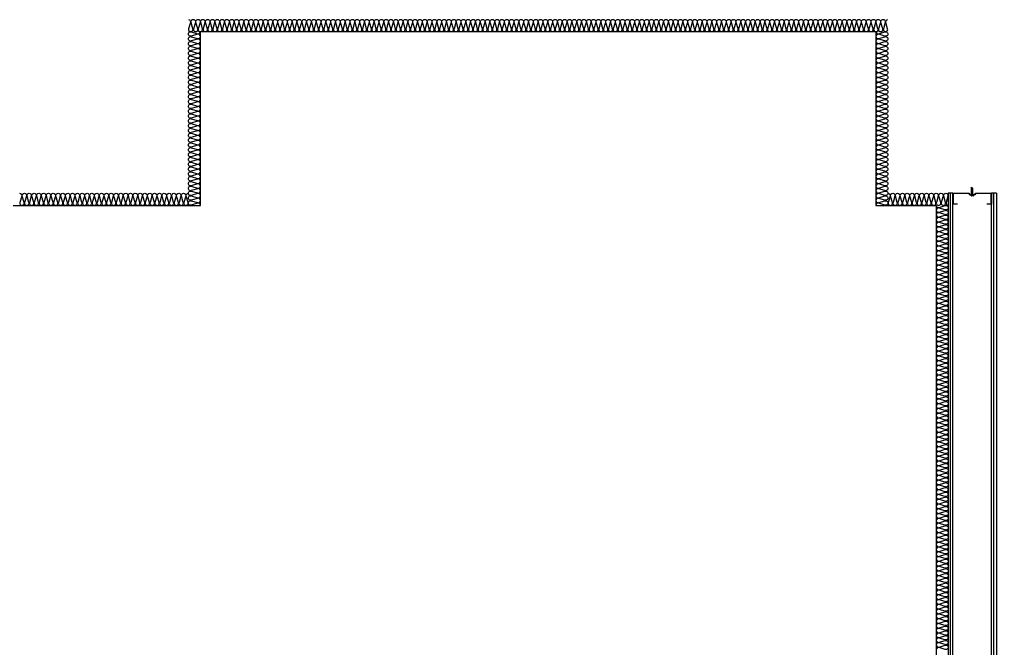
# Model space of a CAD drawing. Header units: millimetres. Extents: x 17311 to 801382, y -242618 to -104888.
# Drawn here: x 341911 to 345961, y -195666 to -193059 of the extents above; entities that cross this region are included whole.
import ezdxf

# ---------------------------------------------------------------- set-up
doc = ezdxf.new("R2010")
doc.units = ezdxf.units.MM
doc.header["$LTSCALE"] = 250
for name, color, linetype in [('8입면선', 8, 'Continuous'), ('A-WALL-D', 7, 'Continuous'), ('GAGAM-DT', 7, 'Continuous'), ('ISL', 251, 'Continuous'), ('입면', 7, 'Continuous')]:
    doc.layers.add(name, color=color, linetype=linetype)

# ---------------------------------------------------------------- blocks, each defined once
blk = doc.blocks.new('*U87')
at = {"layer": '8입면선', "color": 8}
for p, q in [((10, 0), (9.5, 4500)), ((190, 0), (189.5, 4500)), ((190, 10), (10, 10))]:
    blk.add_line(p, q, dxfattribs=at)
at = {"layer": 'A-WALL-D'}
for p, q in [((-0.5, 4500), (0, 0)), ((19.5, 4500), (-0.5, 4500)), ((20, 10), (19.5, 4500)), ((180, 10), (179.5, 4500)), ((199.5, 4500), (179.5, 4500)), ((199.5, 4500), (200, 0)), ((20, 0), (0, 0)), ((180, 20), (20, 20)), ((20, 0), (180, 0)), ((200, 0), (180, 0))]:
    blk.add_line(p, q, dxfattribs=at)
at = {"layer": 'GAGAM-DT', "color": 8}
for p, q in [((97.1, 4494.2), (97.1, 4525.6)), ((102.1, 4520.1), (97.1, 4525.6)), ((102.1, 4494.2), (102.1, 4520.1)), ((104.6, 4494.2), (94.7, 4494.2)), ((94.7, 4494.2), (94.7, 4490.7)), ((103.1, 4489.2), (96.2, 4489.2)), ((97.1, 4494.2), (97.1, 4489.2)), ((102.1, 4494.2), (102.1, 4489.2)), ((104.6, 4494.2), (104.6, 4490.7)), ((95.1, 25.8), (95.1, 29.3)), ((105.1, 25.8), (95.1, 25.8)), ((103.6, 30.8), (96.7, 30.8)), ((97.6, 25.8), (97.6, 30.8)), ((97.6, 25.8), (97.6, -5.6)), ((102.6, 25.8), (102.6, 30.8)), ((102.6, 25.8), (102.6, -0.1)), ((105.1, 25.8), (105.1, 29.3)), ((102.6, -0.1), (97.6, -5.6))]:
    blk.add_line(p, q, dxfattribs=at)
for centre, start, end in [((96.2, 4490.7), 180, 270), ((103.1, 4490.7), 270, 0), ((96.7, 29.3), 90, 180), ((103.6, 29.3), 0, 90)]:
    blk.add_arc(centre, 1.51, start, end, dxfattribs=at)
at = {"layer": '입면', "color": 6}
for p, q in [((19.5, 4455), (19.5, 4500)), ((19.5, 4500), (84.8, 4500)), ((84.3, 4498.8), (20.7, 4498.8)), ((20.7, 4498.8), (20.7, 4456.2)), ((89.3, 4493), (84.3, 4498.8)), ((84.8, 4500), (89.8, 4494.2)), ((109.2, 4494.2), (114.2, 4500)), ((114.7, 4498.8), (109.7, 4493)), ((114.2, 4500), (179.5, 4500)), ((178.3, 4498.8), (114.7, 4498.8)), ((178.3, 4456.2), (178.3, 4498.8)), ((179.5, 4500), (179.5, 4455)), ((37.3, 4455), (19.5, 4455)), ((20.7, 4456.2), (37.3, 4456.2)), ((37.3, 4456.2), (37.3, 4455)), ((109.7, 4493), (89.3, 4493)), ((89.8, 4494.2), (109.2, 4494.2)), ((161.7, 4455), (161.7, 4456.2)), ((161.7, 4456.2), (178.3, 4456.2)), ((179.5, 4455), (161.7, 4455)), ((37.8, 65), (20, 65)), ((20, 65), (20, 20)), ((21.2, 21.2), (21.2, 63.8)), ((21.2, 63.8), (37.8, 63.8)), ((37.8, 63.8), (37.8, 65)), ((180, 65), (162.2, 65)), ((162.2, 65), (162.2, 63.8)), ((162.2, 63.8), (178.8, 63.8)), ((178.8, 63.8), (178.8, 21.2)), ((180, 20), (180, 65)), ((20, 20), (85.3, 20)), ((84.8, 21.2), (21.2, 21.2)), ((89.8, 27), (84.8, 21.2)), ((85.3, 20), (90.3, 25.8)), ((110.2, 27), (89.8, 27)), ((90.3, 25.8), (109.7, 25.8)), ((109.7, 25.8), (114.7, 20)), ((115.2, 21.2), (110.2, 27)), ((114.7, 20), (180, 20)), ((178.8, 21.2), (115.2, 21.2))]:
    blk.add_line(p, q, dxfattribs=at)

msp = doc.modelspace()

# ---------------------------------------------------------------- linework, layer by layer
at = {"layer": 'ISL'}
for points in [[(342610.7, -193059.5, -0.509039), (342619.5, -193071.6), (342611.8, -193097.4, 0.509267), (342620.7, -193109.5, 0.509267), (342629.5, -193097.4), (342621.8, -193071.6, -1.372593), (342639.5, -193071.6), (342631.8, -193097.4, 0.509267), (342640.7, -193109.5, 0.509267), (342649.5, -193097.4), (342641.8, -193071.6, -1.372593), (342659.5, -193071.6), (342651.8, -193097.4, 0.509267), (342660.7, -193109.5, 0.509267), (342669.5, -193097.4), (342661.8, -193071.6, -1.372593), (342679.5, -193071.6), (342671.8, -193097.4, 0.509267), (342680.7, -193109.5, 0.509267), (342689.5, -193097.4), (342681.8, -193071.6, -1.372593), (342699.5, -193071.6), (342691.8, -193097.4, 0.509267), (342700.7, -193109.5, 0.509267), (342709.5, -193097.4), (342701.8, -193071.6, -1.372593), (342719.5, -193071.6), (342711.8, -193097.4, 0.509267), (342720.7, -193109.5, 0.509267), (342729.5, -193097.4), (342721.8, -193071.6, -1.372593), (342739.5, -193071.6), (342731.8, -193097.4, 0.509267), (342740.7, -193109.5, 0.509267), (342749.5, -193097.4), (342741.8, -193071.6, -1.372593), (342759.5, -193071.6), (342751.8, -193097.4, 0.509267), (342760.7, -193109.5, 0.509267), (342769.5, -193097.4), (342761.8, -193071.6, -1.372593), (342779.5, -193071.6), (342771.8, -193097.4, 0.509267), (342780.7, -193109.5, 0.509267), (342789.5, -193097.4), (342781.8, -193071.6, -1.372593), (342799.5, -193071.6), (342791.8, -193097.4, 0.509267), (342800.7, -193109.5, 0.509267), (342809.5, -193097.4), (342801.8, -193071.6, -1.372593), (342819.5, -193071.6), (342811.8, -193097.4, 0.509267), (342820.7, -193109.5, 0.509267), (342829.5, -193097.4), (342821.8, -193071.6, -1.372593), (342839.5, -193071.6), (342831.8, -193097.4, 0.509267), (342840.7, -193109.5, 0.509267), (342849.5, -193097.4), (342841.8, -193071.6, -1.372593), (342859.5, -193071.6), (342851.8, -193097.4, 0.509267), (342860.7, -193109.5, 0.509267), (342869.5, -193097.4), (342861.8, -193071.6, -1.372593), (342879.5, -193071.6), (342871.8, -193097.4, 0.509267), (342880.7, -193109.5, 0.509267), (342889.5, -193097.4), (342881.8, -193071.6, -1.372593), (342899.5, -193071.6), (342891.8, -193097.4, 0.509267), (342900.7, -193109.5, 0.509267), (342909.5, -193097.4), (342901.8, -193071.6, -1.372593), (342919.5, -193071.6), (342911.8, -193097.4, 0.509267), (342920.7, -193109.5, 0.509267), (342929.5, -193097.4), (342921.8, -193071.6, -1.372593), (342939.5, -193071.6), (342931.8, -193097.4, 0.509267), (342940.7, -193109.5, 0.509267), (342949.5, -193097.4), (342941.8, -193071.6, -1.372593), (342959.5, -193071.6), (342951.8, -193097.4, 0.509267), (342960.7, -193109.5, 0.509267), (342969.5, -193097.4), (342961.8, -193071.6, -1.372593), (342979.5, -193071.6), (342971.8, -193097.4, 0.509267), (342980.7, -193109.5, 0.509267), (342989.5, -193097.4), (342981.8, -193071.6, -1.372593), (342999.5, -193071.6), (342991.8, -193097.4, 0.509267), (343000.7, -193109.5, 0.509267), (343009.5, -193097.4), (343001.8, -193071.6, -1.372593), (343019.5, -193071.6), (343011.8, -193097.4, 0.509267), (343020.7, -193109.5, 0.509267), (343029.5, -193097.4), (343021.8, -193071.6, -1.372593), (343039.5, -193071.6), (343031.8, -193097.4, 0.509267), (343040.7, -193109.5, 0.509267), (343049.5, -193097.4), (343041.8, -193071.6, -1.372593), (343059.5, -193071.6), (343051.8, -193097.4, 0.509267), (343060.7, -193109.5, 0.509267), (343069.5, -193097.4), (343061.8, -193071.6, -1.372593), (343079.5, -193071.6), (343071.8, -193097.4, 0.509267), (343080.7, -193109.5, 0.509267), (343089.5, -193097.4), (343081.8, -193071.6, -1.372593), (343099.5, -193071.6), (343091.8, -193097.4, 0.509267), (343100.7, -193109.5, 0.509267), (343109.5, -193097.4), (343101.8, -193071.6, -1.372593), (343119.5, -193071.6), (343111.8, -193097.4, 0.509267), (343120.7, -193109.5, 0.509267), (343129.5, -193097.4), (343121.8, -193071.6, -1.372593), (343139.5, -193071.6), (343131.8, -193097.4, 0.509267), (343140.7, -193109.5, 0.509267), (343149.5, -193097.4), (343141.8, -193071.6, -1.372593), (343159.5, -193071.6), (343151.8, -193097.4, 0.509267), (343160.7, -193109.5, 0.509267), (343169.5, -193097.4), (343161.8, -193071.6, -1.372593), (343179.5, -193071.6), (343171.8, -193097.4, 0.509267), (343180.7, -193109.5, 0.509267), (343189.5, -193097.4), (343181.8, -193071.6, -1.372593), (343199.5, -193071.6), (343191.8, -193097.4, 0.509267), (343200.7, -193109.5, 0.509267), (343209.5, -193097.4), (343201.8, -193071.6, -1.372593), (343219.5, -193071.6), (343211.8, -193097.4, 0.509267), (343220.7, -193109.5, 0.509267), (343229.5, -193097.4), (343221.8, -193071.6, -1.372593), (343239.5, -193071.6), (343231.8, -193097.4, 0.509267), (343240.7, -193109.5, 0.509267), (343249.5, -193097.4), (343241.8, -193071.6, -1.372593), (343259.5, -193071.6), (343251.8, -193097.4, 0.509267), (343260.7, -193109.5, 0.509267), (343269.5, -193097.4), (343261.8, -193071.6, -1.372593), (343279.5, -193071.6), (343271.8, -193097.4, 0.509267), (343280.7, -193109.5, 0.509267), (343289.5, -193097.4), (343281.8, -193071.6, -1.372593), (343299.5, -193071.6), (343291.8, -193097.4, 0.509267), (343300.7, -193109.5, 0.509267), (343309.5, -193097.4), (343301.8, -193071.6, -1.372593), (343319.5, -193071.6), (343311.8, -193097.4, 0.509267), (343320.7, -193109.5, 0.509267), (343329.5, -193097.4), (343321.8, -193071.6, -1.372593), (343339.5, -193071.6), (343331.8, -193097.4, 0.509267), (343340.7, -193109.5, 0.509267), (343349.5, -193097.4), (343341.8, -193071.6, -1.372593), (343359.5, -193071.6), (343351.8, -193097.4, 0.509267), (343360.7, -193109.5, 0.509267), (343369.5, -193097.4), (343361.8, -193071.6, -1.372593), (343379.5, -193071.6), (343371.8, -193097.4, 0.509267), (343380.7, -193109.5, 0.509267), (343389.5, -193097.4), (343381.8, -193071.6, -1.372593), (343399.5, -193071.6), (343391.8, -193097.4, 0.509267), (343400.7, -193109.5, 0.509267), (343409.5, -193097.4), (343401.8, -193071.6, -1.372593), (343419.5, -193071.6), (343411.8, -193097.4, 0.509267), (343420.7, -193109.5, 0.509267), (343429.5, -193097.4), (343421.8, -193071.6, -1.372593), (343439.5, -193071.6), (343431.8, -193097.4, 0.509267), (343440.7, -193109.5, 0.509267), (343449.5, -193097.4), (343441.8, -193071.6, -1.372593), (343459.5, -193071.6), (343451.8, -193097.4, 0.509267), (343460.7, -193109.5, 0.509267), (343469.5, -193097.4), (343461.8, -193071.6, -1.372593), (343479.5, -193071.6), (343471.8, -193097.4, 0.509267), (343480.7, -193109.5, 0.509267), (343489.5, -193097.4), (343481.8, -193071.6, -1.372593), (343499.5, -193071.6), (343491.8, -193097.4, 0.509267), (343500.7, -193109.5, 0.509267), (343509.5, -193097.4), (343501.8, -193071.6, -1.372593), (343519.5, -193071.6), (343511.8, -193097.4, 0.509267), (343520.7, -193109.5, 0.509267), (343529.5, -193097.4), (343521.8, -193071.6, -1.372593), (343539.5, -193071.6), (343531.8, -193097.4, 0.509267), (343540.7, -193109.5, 0.509267), (343549.5, -193097.4), (343541.8, -193071.6, -1.372593), (343559.5, -193071.6), (343551.8, -193097.4, 0.509267), (343560.7, -193109.5, 0.509267), (343569.5, -193097.4), (343561.8, -193071.6, -1.372593), (343579.5, -193071.6), (343571.8, -193097.4, 0.509267), (343580.7, -193109.5, 0.509267), (343589.5, -193097.4), (343581.8, -193071.6, -1.372593), (343599.5, -193071.6), (343591.8, -193097.4, 0.509267), (343600.7, -193109.5, 0.509267), (343609.5, -193097.4), (343601.8, -193071.6, -1.372593), (343619.5, -193071.6), (343611.8, -193097.4, 0.509267), (343620.7, -193109.5, 0.509267), (343629.5, -193097.4), (343621.8, -193071.6, -1.372593), (343639.5, -193071.6), (343631.8, -193097.4, 0.509267), (343640.7, -193109.5, 0.509267), (343649.5, -193097.4), (343641.8, -193071.6, -1.372593), (343659.5, -193071.6), (343651.8, -193097.4, 0.509267), (343660.7, -193109.5, 0.509267), (343669.5, -193097.4), (343661.8, -193071.6, -1.372593), (343679.5, -193071.6), (343671.8, -193097.4, 0.509267), (343680.7, -193109.5, 0.509267), (343689.5, -193097.4), (343681.8, -193071.6, -1.372593), (343699.5, -193071.6), (343691.8, -193097.4, 0.509267), (343700.7, -193109.5, 0.509267), (343709.5, -193097.4), (343701.8, -193071.6, -1.372593), (343719.5, -193071.6), (343711.8, -193097.4, 0.509267), (343720.7, -193109.5, 0.509267), (343729.5, -193097.4), (343721.8, -193071.6, -1.372593), (343739.5, -193071.6), (343731.8, -193097.4, 0.509267), (343740.7, -193109.5, 0.509267), (343749.5, -193097.4), (343741.8, -193071.6, -1.372593), (343759.5, -193071.6), (343751.8, -193097.4, 0.509267), (343760.7, -193109.5, 0.509267), (343769.5, -193097.4), (343761.8, -193071.6, -1.372593), (343779.5, -193071.6), (343771.8, -193097.4, 0.509267), (343780.7, -193109.5, 0.509267), (343789.5, -193097.4), (343781.8, -193071.6, -1.372593), (343799.5, -193071.6), (343791.8, -193097.4, 0.509267), (343800.7, -193109.5, 0.509267), (343809.5, -193097.4), (343801.8, -193071.6, -1.372593), (343819.5, -193071.6), (343811.8, -193097.4, 0.509267), (343820.7, -193109.5, 0.509267), (343829.5, -193097.4), (343821.8, -193071.6, -1.372593), (343839.5, -193071.6), (343831.8, -193097.4, 0.509267), (343840.7, -193109.5, 0.509267), (343849.5, -193097.4), (343841.8, -193071.6, -1.372593), (343859.5, -193071.6), (343851.8, -193097.4, 0.509267), (343860.7, -193109.5, 0.509267), (343869.5, -193097.4), (343861.8, -193071.6, -1.372593), (343879.5, -193071.6), (343871.8, -193097.4, 0.509267), (343880.7, -193109.5, 0.509267), (343889.5, -193097.4), (343881.8, -193071.6, -1.372593), (343899.5, -193071.6), (343891.8, -193097.4, 0.509267), (343900.7, -193109.5, 0.509267), (343909.5, -193097.4), (343901.8, -193071.6, -1.372593), (343919.5, -193071.6), (343911.8, -193097.4, 0.509267), (343920.7, -193109.5, 0.509267), (343929.5, -193097.4), (343921.8, -193071.6, -1.372593), (343939.5, -193071.6), (343931.8, -193097.4, 0.509267), (343940.7, -193109.5, 0.509267), (343949.5, -193097.4), (343941.8, -193071.6, -1.372593), (343959.5, -193071.6), (343951.8, -193097.4, 0.509267), (343960.7, -193109.5, 0.509267), (343969.5, -193097.4), (343961.8, -193071.6, -1.372593), (343979.5, -193071.6), (343971.8, -193097.4, 0.509267), (343980.7, -193109.5, 0.509267), (343989.5, -193097.4), (343981.8, -193071.6, -1.372593), (343999.5, -193071.6), (343991.8, -193097.4, 0.509267), (344000.7, -193109.5, 0.509267), (344009.5, -193097.4), (344001.8, -193071.6, -1.372593), (344019.5, -193071.6), (344011.8, -193097.4, 0.509267), (344020.7, -193109.5, 0.509267), (344029.5, -193097.4), (344021.8, -193071.6, -1.372593), (344039.5, -193071.6), (344031.8, -193097.4, 0.509267), (344040.7, -193109.5, 0.509267), (344049.5, -193097.4), (344041.8, -193071.6, -1.372593), (344059.5, -193071.6), (344051.8, -193097.4, 0.509267), (344060.7, -193109.5, 0.509267), (344069.5, -193097.4), (344061.8, -193071.6, -1.372593), (344079.5, -193071.6), (344071.8, -193097.4, 0.509267), (344080.7, -193109.5, 0.509267), (344089.5, -193097.4), (344081.8, -193071.6, -1.372593), (344099.5, -193071.6), (344091.8, -193097.4, 0.509267), (344100.7, -193109.5, 0.509267), (344109.5, -193097.4), (344101.8, -193071.6, -1.372593), (344119.5, -193071.6), (344111.8, -193097.4, 0.509267), (344120.7, -193109.5, 0.509267), (344129.5, -193097.4), (344121.8, -193071.6, -1.372593), (344139.5, -193071.6), (344131.8, -193097.4, 0.509267), (344140.7, -193109.5, 0.509267), (344149.5, -193097.4), (344141.8, -193071.6, -1.372593), (344159.5, -193071.6), (344151.8, -193097.4, 0.509267), (344160.7, -193109.5, 0.509267), (344169.5, -193097.4), (344161.8, -193071.6, -1.372593), (344179.5, -193071.6), (344171.8, -193097.4, 0.509267), (344180.7, -193109.5, 0.509267), (344189.5, -193097.4), (344181.8, -193071.6, -1.372593), (344199.5, -193071.6), (344191.8, -193097.4, 0.509267), (344200.7, -193109.5, 0.509267), (344209.5, -193097.4), (344201.8, -193071.6, -1.372593), (344219.5, -193071.6), (344211.8, -193097.4, 0.509267), (344220.7, -193109.5, 0.509267), (344229.5, -193097.4), (344221.8, -193071.6, -1.372593), (344239.5, -193071.6), (344231.8, -193097.4, 0.509267), (344240.7, -193109.5, 0.509267), (344249.5, -193097.4), (344241.8, -193071.6, -1.372593), (344259.5, -193071.6), (344251.8, -193097.4, 0.509267), (344260.7, -193109.5, 0.509267), (344269.5, -193097.4), (344261.8, -193071.6, -1.372593), (344279.5, -193071.6), (344271.8, -193097.4, 0.509267), (344280.7, -193109.5, 0.509267), (344289.5, -193097.4), (344281.8, -193071.6, -1.372593), (344299.5, -193071.6), (344291.8, -193097.4, 0.509267), (344300.7, -193109.5, 0.509267), (344309.5, -193097.4), (344301.8, -193071.6, -1.372593), (344319.5, -193071.6), (344311.8, -193097.4, 0.509267), (344320.7, -193109.5, 0.509267), (344329.5, -193097.4), (344321.8, -193071.6, -1.372593), (344339.5, -193071.6), (344331.8, -193097.4, 0.509267), (344340.7, -193109.5, 0.509267), (344349.5, -193097.4), (344341.8, -193071.6, -1.372593), (344359.5, -193071.6), (344351.8, -193097.4, 0.509267), (344360.7, -193109.5, 0.509267), (344369.5, -193097.4), (344361.8, -193071.6, -1.372593), (344379.5, -193071.6), (344371.8, -193097.4, 0.509267), (344380.7, -193109.5, 0.509267), (344389.5, -193097.4), (344381.8, -193071.6, -1.372593), (344399.5, -193071.6), (344391.8, -193097.4, 0.509267), (344400.7, -193109.5, 0.509267), (344409.5, -193097.4), (344401.8, -193071.6, -1.372593), (344419.5, -193071.6), (344411.8, -193097.4, 0.509267), (344420.7, -193109.5, 0.509267), (344429.5, -193097.4), (344421.8, -193071.6, -1.372593), (344439.5, -193071.6), (344431.8, -193097.4, 0.509267), (344440.7, -193109.5, 0.509267), (344449.5, -193097.4), (344441.8, -193071.6, -1.372593), (344459.5, -193071.6), (344451.8, -193097.4, 0.509267), (344460.7, -193109.5, 0.509267), (344469.5, -193097.4), (344461.8, -193071.6, -1.372593), (344479.5, -193071.6), (344471.8, -193097.4, 0.509267), (344480.7, -193109.5, 0.509267), (344489.5, -193097.4), (344481.8, -193071.6, -1.372593), (344499.5, -193071.6), (344491.8, -193097.4, 0.509267), (344500.7, -193109.5, 0.509267), (344509.5, -193097.4), (344501.8, -193071.6, -1.372593), (344519.5, -193071.6), (344511.8, -193097.4, 0.509267), (344520.7, -193109.5, 0.509267), (344529.5, -193097.4), (344521.8, -193071.6, -1.372593), (344539.5, -193071.6), (344531.8, -193097.4, 0.509267), (344540.7, -193109.5, 0.509267), (344549.5, -193097.4), (344541.8, -193071.6, -1.372593), (344559.5, -193071.6), (344551.8, -193097.4, 0.509267), (344560.7, -193109.5, 0.509267), (344569.5, -193097.4), (344561.8, -193071.6, -1.372593), (344579.5, -193071.6), (344571.8, -193097.4, 0.509267), (344580.7, -193109.5, 0.509267), (344589.5, -193097.4), (344581.8, -193071.6, -1.372593), (344599.5, -193071.6), (344591.8, -193097.4, 0.509267), (344600.7, -193109.5, 0.509267), (344609.5, -193097.4), (344601.8, -193071.6, -1.372593), (344619.5, -193071.6), (344611.8, -193097.4, 0.509267), (344620.7, -193109.5, 0.509267), (344629.5, -193097.4), (344621.8, -193071.6, -1.372593), (344639.5, -193071.6), (344631.8, -193097.4, 0.509267), (344640.7, -193109.5, 0.509267), (344649.5, -193097.4), (344641.8, -193071.6, -1.372593), (344659.5, -193071.6), (344651.8, -193097.4, 0.509267), (344660.7, -193109.5, 0.509267), (344669.5, -193097.4), (344661.8, -193071.6, -1.372593), (344679.5, -193071.6), (344671.8, -193097.4, 0.509267), (344680.7, -193109.5, 0.509267), (344689.5, -193097.4), (344681.8, -193071.6, -1.372593), (344699.5, -193071.6), (344691.8, -193097.4, 0.509267), (344700.7, -193109.5, 0.509267), (344709.5, -193097.4), (344701.8, -193071.6, -1.372593), (344719.5, -193071.6), (344711.8, -193097.4, 0.509267), (344720.7, -193109.5, 0.509267), (344729.5, -193097.4), (344721.8, -193071.6, -1.372593), (344739.5, -193071.6), (344731.8, -193097.4, 0.509267), (344740.7, -193109.5, 0.509267), (344749.5, -193097.4), (344741.8, -193071.6, -1.372593), (344759.5, -193071.6), (344751.8, -193097.4, 0.509267), (344760.7, -193109.5, 0.509267), (344769.5, -193097.4), (344761.8, -193071.6, -1.372593), (344779.5, -193071.6), (344771.8, -193097.4, 0.509267), (344780.7, -193109.5, 0.509267), (344789.5, -193097.4), (344781.8, -193071.6, -1.372593), (344799.5, -193071.6), (344791.8, -193097.4, 0.509267), (344800.7, -193109.5, 0.509267), (344809.5, -193097.4), (344801.8, -193071.6, -1.372593), (344819.5, -193071.6), (344811.8, -193097.4, 0.509267), (344820.7, -193109.5, 0.509267), (344829.5, -193097.4), (344821.8, -193071.6, -1.372593), (344839.5, -193071.6), (344831.8, -193097.4, 0.509267), (344840.7, -193109.5, 0.509267), (344849.5, -193097.4), (344841.8, -193071.6, -1.372593), (344859.5, -193071.6), (344851.8, -193097.4, 0.509267), (344860.7, -193109.5, 0.509267), (344869.5, -193097.4), (344861.8, -193071.6, -1.372593), (344879.5, -193071.6), (344871.8, -193097.4, 0.509267), (344880.7, -193109.5, 0.509267), (344889.5, -193097.4), (344881.8, -193071.6, -1.372593), (344899.5, -193071.6), (344891.8, -193097.4, 0.509267), (344900.7, -193109.5, 0.509267), (344909.5, -193097.4), (344901.8, -193071.6, -1.372593), (344919.5, -193071.6), (344911.8, -193097.4, 0.509267), (344920.7, -193109.5, 0.509267), (344929.5, -193097.4), (344921.8, -193071.6, -1.372593), (344939.5, -193071.6), (344931.8, -193097.4, 0.509267), (344940.7, -193109.5, 0.509267), (344949.5, -193097.4), (344941.8, -193071.6, -1.372593), (344959.5, -193071.6), (344951.8, -193097.4, 0.509267), (344960.7, -193109.5, 0.509267), (344969.5, -193097.4), (344961.8, -193071.6, -1.372593), (344979.5, -193071.6), (344971.8, -193097.4, 0.509267), (344980.7, -193109.5, 0.509267), (344989.5, -193097.4), (344981.8, -193071.6, -1.372593), (344999.5, -193071.6), (344991.8, -193097.4, 0.509267), (345000.7, -193109.5, 0.509267), (345009.5, -193097.4), (345001.8, -193071.6, -1.372593), (345019.5, -193071.6), (345011.8, -193097.4, 0.509267), (345020.7, -193109.5, 0.509267), (345029.5, -193097.4), (345021.8, -193071.6, -1.372593), (345039.5, -193071.6), (345031.8, -193097.4, 0.509267), (345040.7, -193109.5, 0.509267), (345049.5, -193097.4), (345041.8, -193071.6, -1.372593), (345059.5, -193071.6), (345051.8, -193097.4, 0.509267), (345060.7, -193109.5, 0.509267), (345069.5, -193097.4), (345061.8, -193071.6, -1.372593), (345079.5, -193071.6), (345071.8, -193097.4, 0.509267), (345080.7, -193109.5, 0.509267), (345089.5, -193097.4), (345081.8, -193071.6, -1.372593), (345099.5, -193071.6), (345091.8, -193097.4, 0.509267), (345100.7, -193109.5, 0.509267), (345109.5, -193097.4), (345101.8, -193071.6, -1.372593), (345119.5, -193071.6), (345111.8, -193097.4, 0.509267), (345120.7, -193109.5, 0.509267), (345129.5, -193097.4), (345121.8, -193071.6, -1.372593), (345139.5, -193071.6), (345131.8, -193097.4, 0.509267), (345140.7, -193109.5, 0.509267), (345149.5, -193097.4), (345141.8, -193071.6, -1.372593), (345159.5, -193071.6), (345151.8, -193097.4, 0.509267), (345160.7, -193109.5, 0.509267), (345169.5, -193097.4), (345161.8, -193071.6, -1.372593), (345179.5, -193071.6), (345171.8, -193097.4, 0.509267), (345180.7, -193109.5, 0.509267), (345189.5, -193097.4), (345181.8, -193071.6, -1.372593), (345199.5, -193071.6), (345191.8, -193097.4, 0.509267), (345200.7, -193109.5, 0.509267), (345209.5, -193097.4), (345201.8, -193071.6, -1.372593), (345219.5, -193071.6), (345211.8, -193097.4, 0.509267), (345220.7, -193109.5, 0.509267), (345229.5, -193097.4), (345221.8, -193071.6, -1.372593), (345239.5, -193071.6), (345231.8, -193097.4, 0.509267), (345240.7, -193109.5, 0.509267), (345249.5, -193097.4), (345241.8, -193071.6, -1.372593), (345259.5, -193071.6), (345251.8, -193097.4, 0.509267), (345260.7, -193109.5, 0.509267), (345269.5, -193097.4), (345261.8, -193071.6, -1.372593), (345279.5, -193071.6), (345271.8, -193097.4, 0.509267), (345280.7, -193109.5, 0.509267), (345289.5, -193097.4), (345281.8, -193071.6, -1.372593), (345299.5, -193071.6), (345291.8, -193097.4, 0.509267), (345300.7, -193109.5, 0.509267), (345309.5, -193097.4), (345301.8, -193071.6, -1.372593), (345319.5, -193071.6), (345311.8, -193097.4, 0.509267), (345320.7, -193109.5, 0.509267), (345329.5, -193097.4), (345321.8, -193071.6, -1.372593), (345339.5, -193071.6), (345331.8, -193097.4, 0.509267), (345340.7, -193109.5, 0.509267), (345349.5, -193097.4), (345341.8, -193071.6, -1.372593), (345359.5, -193071.6), (345351.8, -193097.4, 0.509267), (345360.7, -193109.5, 0.509267), (345369.5, -193097.4), (345361.8, -193071.6, -1.372593), (345379.5, -193071.6), (345371.8, -193097.4, 0.509267), (345380.7, -193109.5, 0.509267), (345389.5, -193097.4), (345381.8, -193071.6, -1.372593), (345399.5, -193071.6), (345391.8, -193097.4, 0.509267), (345400.7, -193109.5, 0.509267), (345409.5, -193097.4), (345401.8, -193071.6, -1.372593), (345419.5, -193071.6), (345411.8, -193097.4, 0.509267), (345420.7, -193109.5, 0.509267), (345429.5, -193097.4), (345421.8, -193071.6, -1.372593), (345439.5, -193071.6), (345431.8, -193097.4, 0.509267), (345440.7, -193109.5, 0.509267), (345449.5, -193097.4), (345441.8, -193071.6, -1.372593), (345459.5, -193071.6), (345451.8, -193097.4, 0.509267), (345460.7, -193109.5, 0.509267), (345469.5, -193097.4), (345461.8, -193071.6, -1.372593), (345479.5, -193071.6), (345471.8, -193097.4, 0.509267), (345480.7, -193109.5, 0.509267), (345489.5, -193097.4), (345481.8, -193071.6, -1.372593), (345499.5, -193071.6), (345491.8, -193097.4, 0.509267), (345500.7, -193109.5, 0.509267), (345509.5, -193097.4), (345501.8, -193071.6, -0.508361), (345510.7, -193059.5)], [(342660.7, -193829.5, 0.509267), (342648.5, -193820.6), (342622.8, -193828.3, -1.372593), (342622.8, -193810.6), (342648.5, -193818.3, 0.509267), (342660.7, -193809.5, 0.509267), (342648.5, -193800.6), (342622.8, -193808.3, -1.372593), (342622.8, -193790.6), (342648.5, -193798.3, 0.509267), (342660.7, -193789.5, 0.509267), (342648.5, -193780.6), (342622.8, -193788.3, -1.372593), (342622.8, -193770.6), (342648.5, -193778.3, 0.509267), (342660.7, -193769.5, 0.509267), (342648.5, -193760.6), (342622.8, -193768.3, -1.372593), (342622.8, -193750.6), (342648.5, -193758.3, 0.509267), (342660.7, -193749.5, 0.509267), (342648.5, -193740.6), (342622.8, -193748.3, -1.372593), (342622.8, -193730.6), (342648.5, -193738.3, 0.509267), (342660.7, -193729.5, 0.509267), (342648.5, -193720.6), (342622.8, -193728.3, -1.372593), (342622.8, -193710.6), (342648.5, -193718.3, 0.509267), (342660.7, -193709.5, 0.509267), (342648.5, -193700.6), (342622.8, -193708.3, -1.372593), (342622.8, -193690.6), (342648.5, -193698.3, 0.509267), (342660.7, -193689.5, 0.509267), (342648.5, -193680.6), (342622.8, -193688.3, -1.372593), (342622.8, -193670.6), (342648.5, -193678.3, 0.509267), (342660.7, -193669.5, 0.509267), (342648.5, -193660.6), (342622.8, -193668.3, -1.372593), (342622.8, -193650.6), (342648.5, -193658.3, 0.509267), (342660.7, -193649.5, 0.509267), (342648.5, -193640.6), (342622.8, -193648.3, -1.372593), (342622.8, -193630.6), (342648.5, -193638.3, 0.509267), (342660.7, -193629.5, 0.509267), (342648.5, -193620.6), (342622.8, -193628.3, -1.372593), (342622.8, -193610.6), (342648.5, -193618.3, 0.509267), (342660.7, -193609.5, 0.509267), (342648.5, -193600.6), (342622.8, -193608.3, -1.372593), (342622.8, -193590.6), (342648.5, -193598.3, 0.509267), (342660.7, -193589.5, 0.509267), (342648.5, -193580.6), (342622.8, -193588.3, -1.372593), (342622.8, -193570.6), (342648.5, -193578.3, 0.509267), (342660.7, -193569.5, 0.509267), (342648.5, -193560.6), (342622.8, -193568.3, -1.372593), (342622.8, -193550.6), (342648.5, -193558.3, 0.509267), (342660.7, -193549.5, 0.509267), (342648.5, -193540.6), (342622.8, -193548.3, -1.372593), (342622.8, -193530.6), (342648.5, -193538.3, 0.509267), (342660.7, -193529.5, 0.509267), (342648.5, -193520.6), (342622.8, -193528.3, -1.372593), (342622.8, -193510.6), (342648.5, -193518.3, 0.509267), (342660.7, -193509.5, 0.509267), (342648.5, -193500.6), (342622.8, -193508.3, -1.372593), (342622.8, -193490.6), (342648.5, -193498.3, 0.509267), (342660.7, -193489.5, 0.509267), (342648.5, -193480.6), (342622.8, -193488.3, -1.372593), (342622.8, -193470.6), (342648.5, -193478.3, 0.509267), (342660.7, -193469.5, 0.509267), (342648.5, -193460.6), (342622.8, -193468.3, -1.372593), (342622.8, -193450.6), (342648.5, -193458.3, 0.509267), (342660.7, -193449.5, 0.509267), (342648.5, -193440.6), (342622.8, -193448.3, -1.372593), (342622.8, -193430.6), (342648.5, -193438.3, 0.509267), (342660.7, -193429.5, 0.509267), (342648.5, -193420.6), (342622.8, -193428.3, -1.372593), (342622.8, -193410.6), (342648.5, -193418.3, 0.509267), (342660.7, -193409.5, 0.509267), (342648.5, -193400.6), (342622.8, -193408.3, -1.372593), (342622.8, -193390.6), (342648.5, -193398.3, 0.509267), (342660.7, -193389.5, 0.509267), (342648.5, -193380.6), (342622.8, -193388.3, -1.372593), (342622.8, -193370.6), (342648.5, -193378.3, 0.509267), (342660.7, -193369.5, 0.509267), (342648.5, -193360.6), (342622.8, -193368.3, -1.372593), (342622.8, -193350.6), (342648.5, -193358.3, 0.509267), (342660.7, -193349.5, 0.509267), (342648.5, -193340.6), (342622.8, -193348.3, -1.372593), (342622.8, -193330.6), (342648.5, -193338.3, 0.509267), (342660.7, -193329.5, 0.509267), (342648.5, -193320.6), (342622.8, -193328.3, -1.372593), (342622.8, -193310.6), (342648.5, -193318.3, 0.509267), (342660.7, -193309.5, 0.509267), (342648.5, -193300.6), (342622.8, -193308.3, -1.372593), (342622.8, -193290.6), (342648.5, -193298.3, 0.509267), (342660.7, -193289.5, 0.509267), (342648.5, -193280.6), (342622.8, -193288.3, -1.372593), (342622.8, -193270.6), (342648.5, -193278.3, 0.509267), (342660.7, -193269.5, 0.509267), (342648.5, -193260.6), (342622.8, -193268.3, -1.372593), (342622.8, -193250.6), (342648.5, -193258.3, 0.509267), (342660.7, -193249.5, 0.509267), (342648.5, -193240.6), (342622.8, -193248.3, -1.372593), (342622.8, -193230.6), (342648.5, -193238.3, 0.509267), (342660.7, -193229.5, 0.509267), (342648.5, -193220.6), (342622.8, -193228.3, -1.372593), (342622.8, -193210.6), (342648.5, -193218.3, 0.509267), (342660.7, -193209.5, 0.509267), (342648.5, -193200.6), (342622.8, -193208.3, -1.372593), (342622.8, -193190.6), (342648.5, -193198.3, 0.509267), (342660.7, -193189.5, 0.509267), (342648.5, -193180.6), (342622.8, -193188.3, -1.372593), (342622.8, -193170.6), (342648.5, -193178.3, 0.509267), (342660.7, -193169.5, 0.509267), (342648.5, -193160.6), (342622.8, -193168.3, -1.372593), (342622.8, -193150.6), (342648.5, -193158.3, 0.509267), (342660.7, -193149.5, 0.509267), (342648.5, -193140.6), (342622.8, -193148.3, -1.372593), (342622.8, -193130.6), (342648.5, -193138.3, 0.509267), (342660.7, -193129.5, 0.509267), (342648.5, -193120.6), (342622.8, -193128.3, -1.372593), (342622.8, -193110.6), (342648.5, -193118.3, 0.509267), (342660.7, -193109.5)], [(345460.7, -193109.5, 0.509267), (345472.8, -193118.3), (345498.5, -193110.7, -1.372593), (345498.5, -193128.3), (345472.8, -193120.7, 0.509267), (345460.7, -193129.5, 0.509267), (345472.8, -193138.3), (345498.5, -193130.7, -1.372593), (345498.5, -193148.3), (345472.8, -193140.7, 0.509267), (345460.7, -193149.5, 0.509267), (345472.8, -193158.3), (345498.5, -193150.7, -1.372593), (345498.5, -193168.3), (345472.8, -193160.7, 0.509267), (345460.7, -193169.5, 0.509267), (345472.8, -193178.3), (345498.5, -193170.7, -1.372593), (345498.5, -193188.3), (345472.8, -193180.7, 0.509267), (345460.7, -193189.5, 0.509267), (345472.8, -193198.3), (345498.5, -193190.7, -1.372593), (345498.5, -193208.3), (345472.8, -193200.7, 0.509267), (345460.7, -193209.5, 0.509267), (345472.8, -193218.3), (345498.5, -193210.7, -1.372593), (345498.5, -193228.3), (345472.8, -193220.7, 0.509267), (345460.7, -193229.5, 0.509267), (345472.8, -193238.3), (345498.5, -193230.7, -1.372593), (345498.5, -193248.3), (345472.8, -193240.7, 0.509267), (345460.7, -193249.5, 0.509267), (345472.8, -193258.3), (345498.5, -193250.7, -1.372593), (345498.5, -193268.3), (345472.8, -193260.7, 0.509267), (345460.7, -193269.5, 0.509267), (345472.8, -193278.3), (345498.5, -193270.7, -1.372593), (345498.5, -193288.3), (345472.8, -193280.7, 0.509267), (345460.7, -193289.5, 0.509267), (345472.8, -193298.3), (345498.5, -193290.7, -1.372593), (345498.5, -193308.3), (345472.8, -193300.7, 0.509267), (345460.7, -193309.5, 0.509267), (345472.8, -193318.3), (345498.5, -193310.7, -1.372593), (345498.5, -193328.3), (345472.8, -193320.7, 0.509267), (345460.7, -193329.5, 0.509267), (345472.8, -193338.3), (345498.5, -193330.7, -1.372593), (345498.5, -193348.3), (345472.8, -193340.7, 0.509267), (345460.7, -193349.5, 0.509267), (345472.8, -193358.3), (345498.5, -193350.7, -1.372593), (345498.5, -193368.3), (345472.8, -193360.7, 0.509267), (345460.7, -193369.5, 0.509267), (345472.8, -193378.3), (345498.5, -193370.7, -1.372593), (345498.5, -193388.3), (345472.8, -193380.7, 0.509267), (345460.7, -193389.5, 0.509267), (345472.8, -193398.3), (345498.5, -193390.7, -1.372593), (345498.5, -193408.3), (345472.8, -193400.7, 0.509267), (345460.7, -193409.5, 0.509267), (345472.8, -193418.3), (345498.5, -193410.7, -1.372593), (345498.5, -193428.3), (345472.8, -193420.7, 0.509267), (345460.7, -193429.5, 0.509267), (345472.8, -193438.3), (345498.5, -193430.7, -1.372593), (345498.5, -193448.3), (345472.8, -193440.7, 0.509267), (345460.7, -193449.5, 0.509267), (345472.8, -193458.3), (345498.5, -193450.7, -1.372593), (345498.5, -193468.3), (345472.8, -193460.7, 0.509267), (345460.7, -193469.5, 0.509267), (345472.8, -193478.3), (345498.5, -193470.7, -1.372593), (345498.5, -193488.3), (345472.8, -193480.7, 0.509267), (345460.7, -193489.5, 0.509267), (345472.8, -193498.3), (345498.5, -193490.7, -1.372593), (345498.5, -193508.3), (345472.8, -193500.7, 0.509267), (345460.7, -193509.5, 0.509267), (345472.8, -193518.3), (345498.5, -193510.7, -1.372593), (345498.5, -193528.3), (345472.8, -193520.7, 0.509267), (345460.7, -193529.5, 0.509267), (345472.8, -193538.3), (345498.5, -193530.7, -1.372593), (345498.5, -193548.3), (345472.8, -193540.7, 0.509267), (345460.7, -193549.5, 0.509267), (345472.8, -193558.3), (345498.5, -193550.7, -1.372593), (345498.5, -193568.3), (345472.8, -193560.7, 0.509267), (345460.7, -193569.5, 0.509267), (345472.8, -193578.3), (345498.5, -193570.7, -1.372593), (345498.5, -193588.3), (345472.8, -193580.7, 0.509267), (345460.7, -193589.5, 0.509267), (345472.8, -193598.3), (345498.5, -193590.7, -1.372593), (345498.5, -193608.3), (345472.8, -193600.7, 0.509267), (345460.7, -193609.5, 0.509267), (345472.8, -193618.3), (345498.5, -193610.7, -1.372593), (345498.5, -193628.3), (345472.8, -193620.7, 0.509267), (345460.7, -193629.5, 0.509267), (345472.8, -193638.3), (345498.5, -193630.7, -1.372593), (345498.5, -193648.3), (345472.8, -193640.7, 0.509267), (345460.7, -193649.5, 0.509267), (345472.8, -193658.3), (345498.5, -193650.7, -1.372593), (345498.5, -193668.3), (345472.8, -193660.7, 0.509267), (345460.7, -193669.5, 0.509267), (345472.8, -193678.3), (345498.5, -193670.7, -1.372593), (345498.5, -193688.3), (345472.8, -193680.7, 0.509267), (345460.7, -193689.5, 0.509267), (345472.8, -193698.3), (345498.5, -193690.7, -1.372593), (345498.5, -193708.3), (345472.8, -193700.7, 0.509267), (345460.7, -193709.5, 0.509267), (345472.8, -193718.3), (345498.5, -193710.7, -1.372593), (345498.5, -193728.3), (345472.8, -193720.7, 0.509267), (345460.7, -193729.5, 0.509267), (345472.8, -193738.3), (345498.5, -193730.7, -1.372593), (345498.5, -193748.3), (345472.8, -193740.7, 0.509267), (345460.7, -193749.5, 0.509267), (345472.8, -193758.3), (345498.5, -193750.7, -1.372593), (345498.5, -193768.3), (345472.8, -193760.7, 0.509267), (345460.7, -193769.5, 0.509267), (345472.8, -193778.3), (345498.5, -193770.7, -1.372593), (345498.5, -193788.3), (345472.8, -193780.7, 0.509267), (345460.7, -193789.5, 0.509267), (345472.8, -193798.3), (345498.5, -193790.7, -1.372593), (345498.5, -193808.3), (345472.8, -193800.7, 0.509267), (345460.7, -193809.5, 0.509267), (345472.8, -193818.3), (345498.5, -193810.7, -1.372593), (345498.5, -193828.3), (345472.8, -193820.7, 0.509267), (345460.7, -193829.5)], [(341910.7, -193779.5, -0.509267), (341919.5, -193791.6), (341911.8, -193817.4, 1.372593), (341929.5, -193817.4), (341921.8, -193791.6, -0.509267), (341930.7, -193779.5, -0.509267), (341939.5, -193791.6), (341931.8, -193817.4, 1.372593), (341949.5, -193817.4), (341941.8, -193791.6, -0.509267), (341950.7, -193779.5, -0.509267), (341959.5, -193791.6), (341951.8, -193817.4, 1.372593), (341969.5, -193817.4), (341961.8, -193791.6, -0.509267), (341970.7, -193779.5, -0.509267), (341979.5, -193791.6), (341971.8, -193817.4, 1.372593), (341989.5, -193817.4), (341981.8, -193791.6, -0.509267), (341990.7, -193779.5, -0.509267), (341999.5, -193791.6), (341991.8, -193817.4, 1.372593), (342009.5, -193817.4), (342001.8, -193791.6, -0.509267), (342010.7, -193779.5, -0.509267), (342019.5, -193791.6), (342011.8, -193817.4, 1.372593), (342029.5, -193817.4), (342021.8, -193791.6, -0.509267), (342030.7, -193779.5, -0.509267), (342039.5, -193791.6), (342031.8, -193817.4, 1.372593), (342049.5, -193817.4), (342041.8, -193791.6, -0.509267), (342050.7, -193779.5, -0.509267), (342059.5, -193791.6), (342051.8, -193817.4, 1.372593), (342069.5, -193817.4), (342061.8, -193791.6, -0.509267), (342070.7, -193779.5, -0.509267), (342079.5, -193791.6), (342071.8, -193817.4, 1.372593), (342089.5, -193817.4), (342081.8, -193791.6, -0.509267), (342090.7, -193779.5, -0.509267), (342099.5, -193791.6), (342091.8, -193817.4, 1.372593), (342109.5, -193817.4), (342101.8, -193791.6, -0.509267), (342110.7, -193779.5, -0.509267), (342119.5, -193791.6), (342111.8, -193817.4, 1.372593), (342129.5, -193817.4), (342121.8, -193791.6, -0.509267), (342130.7, -193779.5, -0.509267), (342139.5, -193791.6), (342131.8, -193817.4, 1.372593), (342149.5, -193817.4), (342141.8, -193791.6, -0.509267), (342150.7, -193779.5, -0.509267), (342159.5, -193791.6), (342151.8, -193817.4, 1.372593), (342169.5, -193817.4), (342161.8, -193791.6, -0.509267), (342170.7, -193779.5, -0.509267), (342179.5, -193791.6), (342171.8, -193817.4, 1.372593), (342189.5, -193817.4), (342181.8, -193791.6, -0.509267), (342190.7, -193779.5, -0.509267), (342199.5, -193791.6), (342191.8, -193817.4, 1.372593), (342209.5, -193817.4), (342201.8, -193791.6, -0.509267), (342210.7, -193779.5, -0.509267), (342219.5, -193791.6), (342211.8, -193817.4, 1.372593), (342229.5, -193817.4), (342221.8, -193791.6, -0.509267), (342230.7, -193779.5, -0.509267), (342239.5, -193791.6), (342231.8, -193817.4, 1.372593), (342249.5, -193817.4), (342241.8, -193791.6, -0.509267), (342250.7, -193779.5, -0.509267), (342259.5, -193791.6), (342251.8, -193817.4, 1.372593), (342269.5, -193817.4), (342261.8, -193791.6, -0.509267), (342270.7, -193779.5, -0.509267), (342279.5, -193791.6), (342271.8, -193817.4, 1.372593), (342289.5, -193817.4), (342281.8, -193791.6, -0.509267), (342290.7, -193779.5, -0.509267), (342299.5, -193791.6), (342291.8, -193817.4, 1.372593), (342309.5, -193817.4), (342301.8, -193791.6, -0.509267), (342310.7, -193779.5, -0.509267), (342319.5, -193791.6), (342311.8, -193817.4, 1.372593), (342329.5, -193817.4), (342321.8, -193791.6, -0.509267), (342330.7, -193779.5, -0.509267), (342339.5, -193791.6), (342331.8, -193817.4, 1.372593), (342349.5, -193817.4), (342341.8, -193791.6, -0.509267), (342350.7, -193779.5, -0.509267), (342359.5, -193791.6), (342351.8, -193817.4, 1.372593), (342369.5, -193817.4), (342361.8, -193791.6, -0.509267), (342370.7, -193779.5, -0.509267), (342379.5, -193791.6), (342371.8, -193817.4, 1.372593), (342389.5, -193817.4), (342381.8, -193791.6, -0.509267), (342390.7, -193779.5, -0.509267), (342399.5, -193791.6), (342391.8, -193817.4, 1.372593), (342409.5, -193817.4), (342401.8, -193791.6, -0.509267), (342410.7, -193779.5, -0.509267), (342419.5, -193791.6), (342411.8, -193817.4, 1.372593), (342429.5, -193817.4), (342421.8, -193791.6, -0.509267), (342430.7, -193779.5, -0.509267), (342439.5, -193791.6), (342431.8, -193817.4, 1.372593), (342449.5, -193817.4), (342441.8, -193791.6, -0.509267), (342450.7, -193779.5, -0.509267), (342459.5, -193791.6), (342451.8, -193817.4, 1.372593), (342469.5, -193817.4), (342461.8, -193791.6, -0.509267), (342470.7, -193779.5, -0.509267), (342479.5, -193791.6), (342471.8, -193817.4, 1.372593), (342489.5, -193817.4), (342481.8, -193791.6, -0.509267), (342490.7, -193779.5, -0.509267), (342499.5, -193791.6), (342491.8, -193817.4, 1.372593), (342509.5, -193817.4), (342501.8, -193791.6, -0.509267), (342510.7, -193779.5, -0.509267), (342519.5, -193791.6), (342511.8, -193817.4, 1.372593), (342529.5, -193817.4), (342521.8, -193791.6, -0.509267), (342530.7, -193779.5, -0.509267), (342539.5, -193791.6), (342531.8, -193817.4, 1.372593), (342549.5, -193817.4), (342541.8, -193791.6, -0.509267), (342550.7, -193779.5, -0.509267), (342559.5, -193791.6), (342551.8, -193817.4, 1.372593), (342569.5, -193817.4), (342561.8, -193791.6, -0.509267), (342570.7, -193779.5, -0.509267), (342579.5, -193791.6), (342571.8, -193817.4, 1.372593), (342589.5, -193817.4), (342581.8, -193791.6, -0.509267), (342590.7, -193779.5, -0.509267), (342599.5, -193791.6), (342591.8, -193817.4, 1.372593), (342609.5, -193817.4), (342601.8, -193791.6, -0.509267), (342610.7, -193779.5)], [(345510.7, -193779.5, -0.509267), (345519.5, -193791.6), (345511.8, -193817.4, 1.372593), (345529.5, -193817.4), (345521.8, -193791.6, -0.509267), (345530.7, -193779.5, -0.509267), (345539.5, -193791.6), (345531.8, -193817.4, 1.372593), (345549.5, -193817.4), (345541.8, -193791.6, -0.509267), (345550.7, -193779.5, -0.509267), (345559.5, -193791.6), (345551.8, -193817.4, 1.372593), (345569.5, -193817.4), (345561.8, -193791.6, -0.509267), (345570.7, -193779.5, -0.509267), (345579.5, -193791.6), (345571.8, -193817.4, 1.372593), (345589.5, -193817.4), (345581.8, -193791.6, -0.509267), (345590.7, -193779.5, -0.509267), (345599.5, -193791.6), (345591.8, -193817.4, 1.372593), (345609.5, -193817.4), (345601.8, -193791.6, -0.509267), (345610.7, -193779.5, -0.509267), (345619.5, -193791.6), (345611.8, -193817.4, 1.372593), (345629.5, -193817.4), (345621.8, -193791.6, -0.509267), (345630.7, -193779.5, -0.509267), (345639.5, -193791.6), (345631.8, -193817.4, 1.372593), (345649.5, -193817.4), (345641.8, -193791.6, -0.509267), (345650.7, -193779.5, -0.509267), (345659.5, -193791.6), (345651.8, -193817.4, 1.372593), (345669.5, -193817.4), (345661.8, -193791.6, -0.509267), (345670.7, -193779.5, -0.509267), (345679.5, -193791.6), (345671.8, -193817.4, 1.372593), (345689.5, -193817.4), (345681.8, -193791.6, -0.509267), (345690.7, -193779.5, -0.509267), (345699.5, -193791.6), (345691.8, -193817.4, 1.372593), (345709.5, -193817.4), (345701.8, -193791.6, -0.509267), (345710.7, -193779.5, -0.509267), (345719.5, -193791.6), (345711.8, -193817.4, 1.372593), (345729.5, -193817.4), (345721.8, -193791.6, -0.509267), (345730.7, -193779.5, -0.509267), (345739.5, -193791.6), (345731.8, -193817.4, 1.372593), (345749.5, -193817.4), (345741.8, -193791.6, -0.509267), (345750.7, -193779.5, -0.509267), (345759.5, -193791.6), (345751.8, -193817.4, 0.4918), (345760.2, -193829.5, 0.4918)], [(345710.7, -193829.5, 0.50932), (345722.7, -193838.2), (345748.2, -193830.6, -1.372593), (345748.2, -193848.1), (345722.7, -193840.6, 0.509213), (345710.7, -193849.3, 0.50932), (345722.7, -193858), (345748.2, -193850.4, -1.372593), (345748.2, -193867.9), (345722.7, -193860.4, 0.509213), (345710.7, -193869.1, 0.50932), (345722.7, -193877.8), (345748.2, -193870.3, -1.372593), (345748.2, -193887.7), (345722.7, -193880.2, 0.509213), (345710.7, -193888.9, 0.50932), (345722.7, -193897.6), (345748.2, -193890.1, -1.372593), (345748.2, -193907.5), (345722.7, -193900, 0.509213), (345710.7, -193908.7, 0.50932), (345722.7, -193917.4), (345748.2, -193909.9, -1.372593), (345748.2, -193927.3), (345722.7, -193919.8, 0.509213), (345710.7, -193928.5, 0.50932), (345722.7, -193937.3), (345748.2, -193929.7, -1.372593), (345748.2, -193947.1), (345722.7, -193939.6, 0.509213), (345710.7, -193948.3, 0.50932), (345722.7, -193957.1), (345748.2, -193949.5, -1.372593), (345748.2, -193967), (345722.7, -193959.4, 0.509213), (345710.7, -193968.1, 0.50932), (345722.7, -193976.9), (345748.2, -193969.3, -1.372593), (345748.2, -193986.8), (345722.7, -193979.2, 0.509213), (345710.7, -193987.9, 0.50932), (345722.7, -193996.7), (345748.2, -193989.1, -1.372593), (345748.2, -194006.6), (345722.7, -193999, 0.509213), (345710.7, -194007.7, 0.50932), (345722.7, -194016.5), (345748.2, -194008.9, -1.372593), (345748.2, -194026.4), (345722.7, -194018.8, 0.509213), (345710.7, -194027.5, 0.50932), (345722.7, -194036.3), (345748.2, -194028.7, -1.372593), (345748.2, -194046.2), (345722.7, -194038.6, 0.509213), (345710.7, -194047.3, 0.50932), (345722.7, -194056.1), (345748.2, -194048.5, -1.372593), (345748.2, -194066), (345722.7, -194058.4, 0.509213), (345710.7, -194067.1, 0.50932), (345722.7, -194075.9), (345748.2, -194068.3, -1.372593), (345748.2, -194085.8), (345722.7, -194078.2, 0.509213), (345710.7, -194086.9, 0.50932), (345722.7, -194095.7), (345748.2, -194088.1, -1.372593), (345748.2, -194105.6), (345722.7, -194098, 0.509213), (345710.7, -194106.7, 0.50932), (345722.7, -194115.5), (345748.2, -194107.9, -1.372593), (345748.2, -194125.4), (345722.7, -194117.8, 0.509213), (345710.7, -194126.5, 0.50932), (345722.7, -194135.3), (345748.2, -194127.7, -1.372593), (345748.2, -194145.2), (345722.7, -194137.6, 0.509213), (345710.7, -194146.3, 0.50932), (345722.7, -194155.1), (345748.2, -194147.5, -1.372593), (345748.2, -194165), (345722.7, -194157.4, 0.509213), (345710.7, -194166.2, 0.50932), (345722.7, -194174.9), (345748.2, -194167.3, -1.372593), (345748.2, -194184.8), (345722.7, -194177.2, 0.509213), (345710.7, -194186, 0.50932), (345722.7, -194194.7), (345748.2, -194187.1, -1.372593), (345748.2, -194204.6), (345722.7, -194197, 0.509213), (345710.7, -194205.8, 0.50932), (345722.7, -194214.5), (345748.2, -194206.9, -1.372593), (345748.2, -194224.4), (345722.7, -194216.8, 0.509213), (345710.7, -194225.6, 0.50932), (345722.7, -194234.3), (345748.2, -194226.7, -1.372593), (345748.2, -194244.2), (345722.7, -194236.6, 0.509213), (345710.7, -194245.4, 0.50932), (345722.7, -194254.1), (345748.2, -194246.5, -1.372593), (345748.2, -194264), (345722.7, -194256.4, 0.509213), (345710.7, -194265.2, 0.50932), (345722.7, -194273.9), (345748.2, -194266.3, -1.372593), (345748.2, -194283.8), (345722.7, -194276.2, 0.509213), (345710.7, -194285, 0.50932), (345722.7, -194293.7), (345748.2, -194286.1, -1.372593), (345748.2, -194303.6), (345722.7, -194296, 0.509213), (345710.7, -194304.8, 0.50932), (345722.7, -194313.5), (345748.2, -194305.9, -1.372593), (345748.2, -194323.4), (345722.7, -194315.8, 0.509213), (345710.7, -194324.6, 0.50932), (345722.7, -194333.3), (345748.2, -194325.7, -1.372593), (345748.2, -194343.2), (345722.7, -194335.6, 0.509213), (345710.7, -194344.4, 0.50932), (345722.7, -194353.1), (345748.2, -194345.5, -1.372593), (345748.2, -194363), (345722.7, -194355.4, 0.509213), (345710.7, -194364.2, 0.50932), (345722.7, -194372.9), (345748.2, -194365.3, -1.372593), (345748.2, -194382.8), (345722.7, -194375.2, 0.509213), (345710.7, -194384, 0.50932), (345722.7, -194392.7), (345748.2, -194385.1, -1.372593), (345748.2, -194402.6), (345722.7, -194395, 0.509213), (345710.7, -194403.8, 0.50932), (345722.7, -194412.5), (345748.2, -194404.9, -1.372593), (345748.2, -194422.4), (345722.7, -194414.9, 0.509213), (345710.7, -194423.6, 0.50932), (345722.7, -194432.3), (345748.2, -194424.7, -1.372593), (345748.2, -194442.2), (345722.7, -194434.7, 0.509213), (345710.7, -194443.4, 0.50932), (345722.7, -194452.1), (345748.2, -194444.6, -1.372593), (345748.2, -194462), (345722.7, -194454.5, 0.509213), (345710.7, -194463.2, 0.50932), (345722.7, -194471.9), (345748.2, -194464.4, -1.372593), (345748.2, -194481.8), (345722.7, -194474.3, 0.509213), (345710.7, -194483, 0.50932), (345722.7, -194491.7), (345748.2, -194484.2, -1.372593), (345748.2, -194501.6), (345722.7, -194494.1, 0.509213), (345710.7, -194502.8, 0.50932), (345722.7, -194511.6), (345748.2, -194504, -1.372593), (345748.2, -194521.4), (345722.7, -194513.9, 0.509213), (345710.7, -194522.6, 0.50932), (345722.7, -194531.4), (345748.2, -194523.8, -1.372593), (345748.2, -194541.3), (345722.7, -194533.7, 0.509213), (345710.7, -194542.4, 0.50932), (345722.7, -194551.2), (345748.2, -194543.6, -1.372593), (345748.2, -194561.1), (345722.7, -194553.5, 0.509213), (345710.7, -194562.2, 0.50932), (345722.7, -194571), (345748.2, -194563.4, -1.372593), (345748.2, -194580.9), (345722.7, -194573.3, 0.509213), (345710.7, -194582, 0.50932), (345722.7, -194590.8), (345748.2, -194583.2, -1.372593), (345748.2, -194600.7), (345722.7, -194593.1, 0.509213), (345710.7, -194601.8, 0.50932), (345722.7, -194610.6), (345748.2, -194603, -1.372593), (345748.2, -194620.5), (345722.7, -194612.9, 0.509213), (345710.7, -194621.6, 0.50932), (345722.7, -194630.4), (345748.2, -194622.8, -1.372593), (345748.2, -194640.3), (345722.7, -194632.7, 0.509213), (345710.7, -194641.4, 0.50932), (345722.7, -194650.2), (345748.2, -194642.6, -1.372593), (345748.2, -194660.1), (345722.7, -194652.5, 0.509213), (345710.7, -194661.2, 0.50932), (345722.7, -194670), (345748.2, -194662.4, -1.372593), (345748.2, -194679.9), (345722.7, -194672.3, 0.509213), (345710.7, -194681, 0.50932), (345722.7, -194689.8), (345748.2, -194682.2, -1.372593), (345748.2, -194699.7), (345722.7, -194692.1, 0.509213), (345710.7, -194700.8, 0.50932), (345722.7, -194709.6), (345748.2, -194702, -1.372593), (345748.2, -194719.5), (345722.7, -194711.9, 0.509213), (345710.7, -194720.6, 0.50932), (345722.7, -194729.4), (345748.2, -194721.8, -1.372593), (345748.2, -194739.3), (345722.7, -194731.7, 0.509213), (345710.7, -194740.5, 0.50932), (345722.7, -194749.2), (345748.2, -194741.6, -1.372593), (345748.2, -194759.1), (345722.7, -194751.5, 0.509213), (345710.7, -194760.3, 0.50932), (345722.7, -194769), (345748.2, -194761.4, -1.372593), (345748.2, -194778.9), (345722.7, -194771.3, 0.509213), (345710.7, -194780.1, 0.50932), (345722.7, -194788.8), (345748.2, -194781.2, -1.372593), (345748.2, -194798.7), (345722.7, -194791.1, 0.509213), (345710.7, -194799.9, 0.50932), (345722.7, -194808.6), (345748.2, -194801, -1.372593), (345748.2, -194818.5), (345722.7, -194810.9, 0.509213), (345710.7, -194819.7, 0.50932), (345722.7, -194828.4), (345748.2, -194820.8, -1.372593), (345748.2, -194838.3), (345722.7, -194830.7, 0.509213), (345710.7, -194839.5, 0.50932), (345722.7, -194848.2), (345748.2, -194840.6, -1.372593), (345748.2, -194858.1), (345722.7, -194850.5, 0.509213), (345710.7, -194859.3, 0.50932), (345722.7, -194868), (345748.2, -194860.4, -1.372593), (345748.2, -194877.9), (345722.7, -194870.3, 0.509213), (345710.7, -194879.1, 0.50932), (345722.7, -194887.8), (345748.2, -194880.2, -1.372593), (345748.2, -194897.7), (345722.7, -194890.1, 0.509213), (345710.7, -194898.9, 0.50932), (345722.7, -194907.6), (345748.2, -194900, -1.372593), (345748.2, -194917.5), (345722.7, -194909.9, 0.509213), (345710.7, -194918.7, 0.50932), (345722.7, -194927.4), (345748.2, -194919.8, -1.372593), (345748.2, -194937.3), (345722.7, -194929.7, 0.509213), (345710.7, -194938.5, 0.50932), (345722.7, -194947.2), (345748.2, -194939.6, -1.372593), (345748.2, -194957.1), (345722.7, -194949.5, 0.509213), (345710.7, -194958.3, 0.50932), (345722.7, -194967), (345748.2, -194959.4, -1.372593), (345748.2, -194976.9), (345722.7, -194969.3, 0.509213), (345710.7, -194978.1, 0.50932), (345722.7, -194986.8), (345748.2, -194979.2, -1.372593), (345748.2, -194996.7), (345722.7, -194989.2, 0.509213), (345710.7, -194997.9, 0.50932), (345722.7, -195006.6), (345748.2, -194999.1, -1.372593), (345748.2, -195016.5), (345722.7, -195009, 0.509213), (345710.7, -195017.7, 0.50932), (345722.7, -195026.4), (345748.2, -195018.9, -1.372593), (345748.2, -195036.3), (345722.7, -195028.8, 0.509213), (345710.7, -195037.5, 0.50932), (345722.7, -195046.2), (345748.2, -195038.7, -1.372593), (345748.2, -195056.1), (345722.7, -195048.6, 0.509213), (345710.7, -195057.3, 0.50932), (345722.7, -195066), (345748.2, -195058.5, -1.372593), (345748.2, -195075.9), (345722.7, -195068.4, 0.509213), (345710.7, -195077.1, 0.50932), (345722.7, -195085.9), (345748.2, -195078.3, -1.372593), (345748.2, -195095.8), (345722.7, -195088.2, 0.509213), (345710.7, -195096.9, 0.50932), (345722.7, -195105.7), (345748.2, -195098.1, -1.372593), (345748.2, -195115.6), (345722.7, -195108, 0.509213), (345710.7, -195116.7, 0.50932), (345722.7, -195125.5), (345748.2, -195117.9, -1.372593), (345748.2, -195135.4), (345722.7, -195127.8, 0.509213), (345710.7, -195136.5, 0.50932), (345722.7, -195145.3), (345748.2, -195137.7, -1.372593), (345748.2, -195155.2), (345722.7, -195147.6, 0.509213), (345710.7, -195156.3, 0.50932), (345722.7, -195165.1), (345748.2, -195157.5, -1.372593), (345748.2, -195175), (345722.7, -195167.4, 0.509213), (345710.7, -195176.1, 0.50932), (345722.7, -195184.9), (345748.2, -195177.3, -1.372593), (345748.2, -195194.8), (345722.7, -195187.2, 0.509213), (345710.7, -195195.9, 0.50932), (345722.7, -195204.7), (345748.2, -195197.1, -1.372593), (345748.2, -195214.6), (345722.7, -195207, 0.509213), (345710.7, -195215.7, 0.50932), (345722.7, -195224.5), (345748.2, -195216.9, -1.372593), (345748.2, -195234.4), (345722.7, -195226.8, 0.509213), (345710.7, -195235.5, 0.50932), (345722.7, -195244.3), (345748.2, -195236.7, -1.372593), (345748.2, -195254.2), (345722.7, -195246.6, 0.509213), (345710.7, -195255.3, 0.50932), (345722.7, -195264.1), (345748.2, -195256.5, -1.372593), (345748.2, -195274), (345722.7, -195266.4, 0.509213), (345710.7, -195275.1, 0.50932), (345722.7, -195283.9), (345748.2, -195276.3, -1.372593), (345748.2, -195293.8), (345722.7, -195286.2, 0.509213), (345710.7, -195294.9, 0.50932), (345722.7, -195303.7), (345748.2, -195296.1, -1.372593), (345748.2, -195313.6), (345722.7, -195306, 0.509213), (345710.7, -195314.8, 0.50932), (345722.7, -195323.5), (345748.2, -195315.9, -1.372593), (345748.2, -195333.4), (345722.7, -195325.8, 0.509213), (345710.7, -195334.6, 0.50932), (345722.7, -195343.3), (345748.2, -195335.7, -1.372593), (345748.2, -195353.2), (345722.7, -195345.6, 0.509213), (345710.7, -195354.4, 0.50932), (345722.7, -195363.1), (345748.2, -195355.5, -1.372593), (345748.2, -195373), (345722.7, -195365.4, 0.509213), (345710.7, -195374.2, 0.50932), (345722.7, -195382.9), (345748.2, -195375.3, -1.372593), (345748.2, -195392.8), (345722.7, -195385.2, 0.509213), (345710.7, -195394, 0.50932), (345722.7, -195402.7), (345748.2, -195395.1, -1.372593), (345748.2, -195412.6), (345722.7, -195405, 0.509213), (345710.7, -195413.8, 0.50932), (345722.7, -195422.5), (345748.2, -195414.9, -1.372593), (345748.2, -195432.4), (345722.7, -195424.8, 0.509213), (345710.7, -195433.6, 0.50932), (345722.7, -195442.3), (345748.2, -195434.7, -1.372593), (345748.2, -195452.2), (345722.7, -195444.6, 0.509213), (345710.7, -195453.4, 0.50932), (345722.7, -195462.1), (345748.2, -195454.5, -1.372593), (345748.2, -195472), (345722.7, -195464.4, 0.509213), (345710.7, -195473.2, 0.50932), (345722.7, -195481.9), (345748.2, -195474.3, -1.372593), (345748.2, -195491.8), (345722.7, -195484.2, 0.509213), (345710.7, -195493, 0.50932), (345722.7, -195501.7), (345748.2, -195494.1, -1.372593), (345748.2, -195511.6), (345722.7, -195504, 0.509213), (345710.7, -195512.8, 0.50932), (345722.7, -195521.5), (345748.2, -195513.9, -1.372593), (345748.2, -195531.4), (345722.7, -195523.8, 0.509213), (345710.7, -195532.6, 0.50932), (345722.7, -195541.3), (345748.2, -195533.7, -1.372593), (345748.2, -195551.2), (345722.7, -195543.6, 0.509213), (345710.7, -195552.4, 0.50932), (345722.7, -195561.1), (345748.2, -195553.5, -1.372593), (345748.2, -195571), (345722.7, -195563.5, 0.509213), (345710.7, -195572.2, 0.50932), (345722.7, -195580.9), (345748.2, -195573.4, -1.372593), (345748.2, -195590.8), (345722.7, -195583.3, 0.509213), (345710.7, -195592, 0.50932), (345722.7, -195600.7), (345748.2, -195593.2, -1.372593), (345748.2, -195610.6), (345722.7, -195603.1, 0.509213), (345710.7, -195611.8, 0.50932), (345722.7, -195620.5), (345748.2, -195613, -1.372593), (345748.2, -195630.4), (345722.7, -195622.9, 0.509213), (345710.7, -195631.6, 0.50932), (345722.7, -195640.3), (345748.2, -195632.8, -1.372593), (345748.2, -195650.2), (345722.7, -195642.7, 0.509213), (345710.7, -195651.4, 0.50932), (345722.7, -195660.2), (345748.2, -195652.6, -1.372593), (345748.2, -195670.1), (345722.7, -195662.5, 0.509213), (345710.7, -195671.2, 0.50932)]]:
    msp.add_lwpolyline(points, format="xyb", dxfattribs=at)
msp.add_lwpolyline([(327460.7, -193829.5), (328260.7, -193829.5), (328260.7, -193109.5), (331060.7, -193109.5), (331060.7, -193829.5), (331860.7, -193829.5), (331860.7, -193109.5), (334660.7, -193109.5), (334660.7, -193829.5), (335460.7, -193829.5), (335460.7, -193109.5), (338260.7, -193109.5), (338260.7, -193829.5), (339060.7, -193829.5), (339060.7, -193109.5), (341860.7, -193109.5), (341860.7, -193829.5), (342660.7, -193829.5), (342660.7, -193109.5), (345460.7, -193109.5), (345460.7, -193829.5), (345710.7, -193829.5), (345710.7, -198279.5), (345760.7, -198279.5)], dxfattribs=at)

# ---------------------------------------------------------------- block references
at = {"layer": 'A-WALL-D'}
msp.add_blockref('*U87', (345760.7, -198279.5), dxfattribs=at)

doc.saveas('drawing.dxf')
